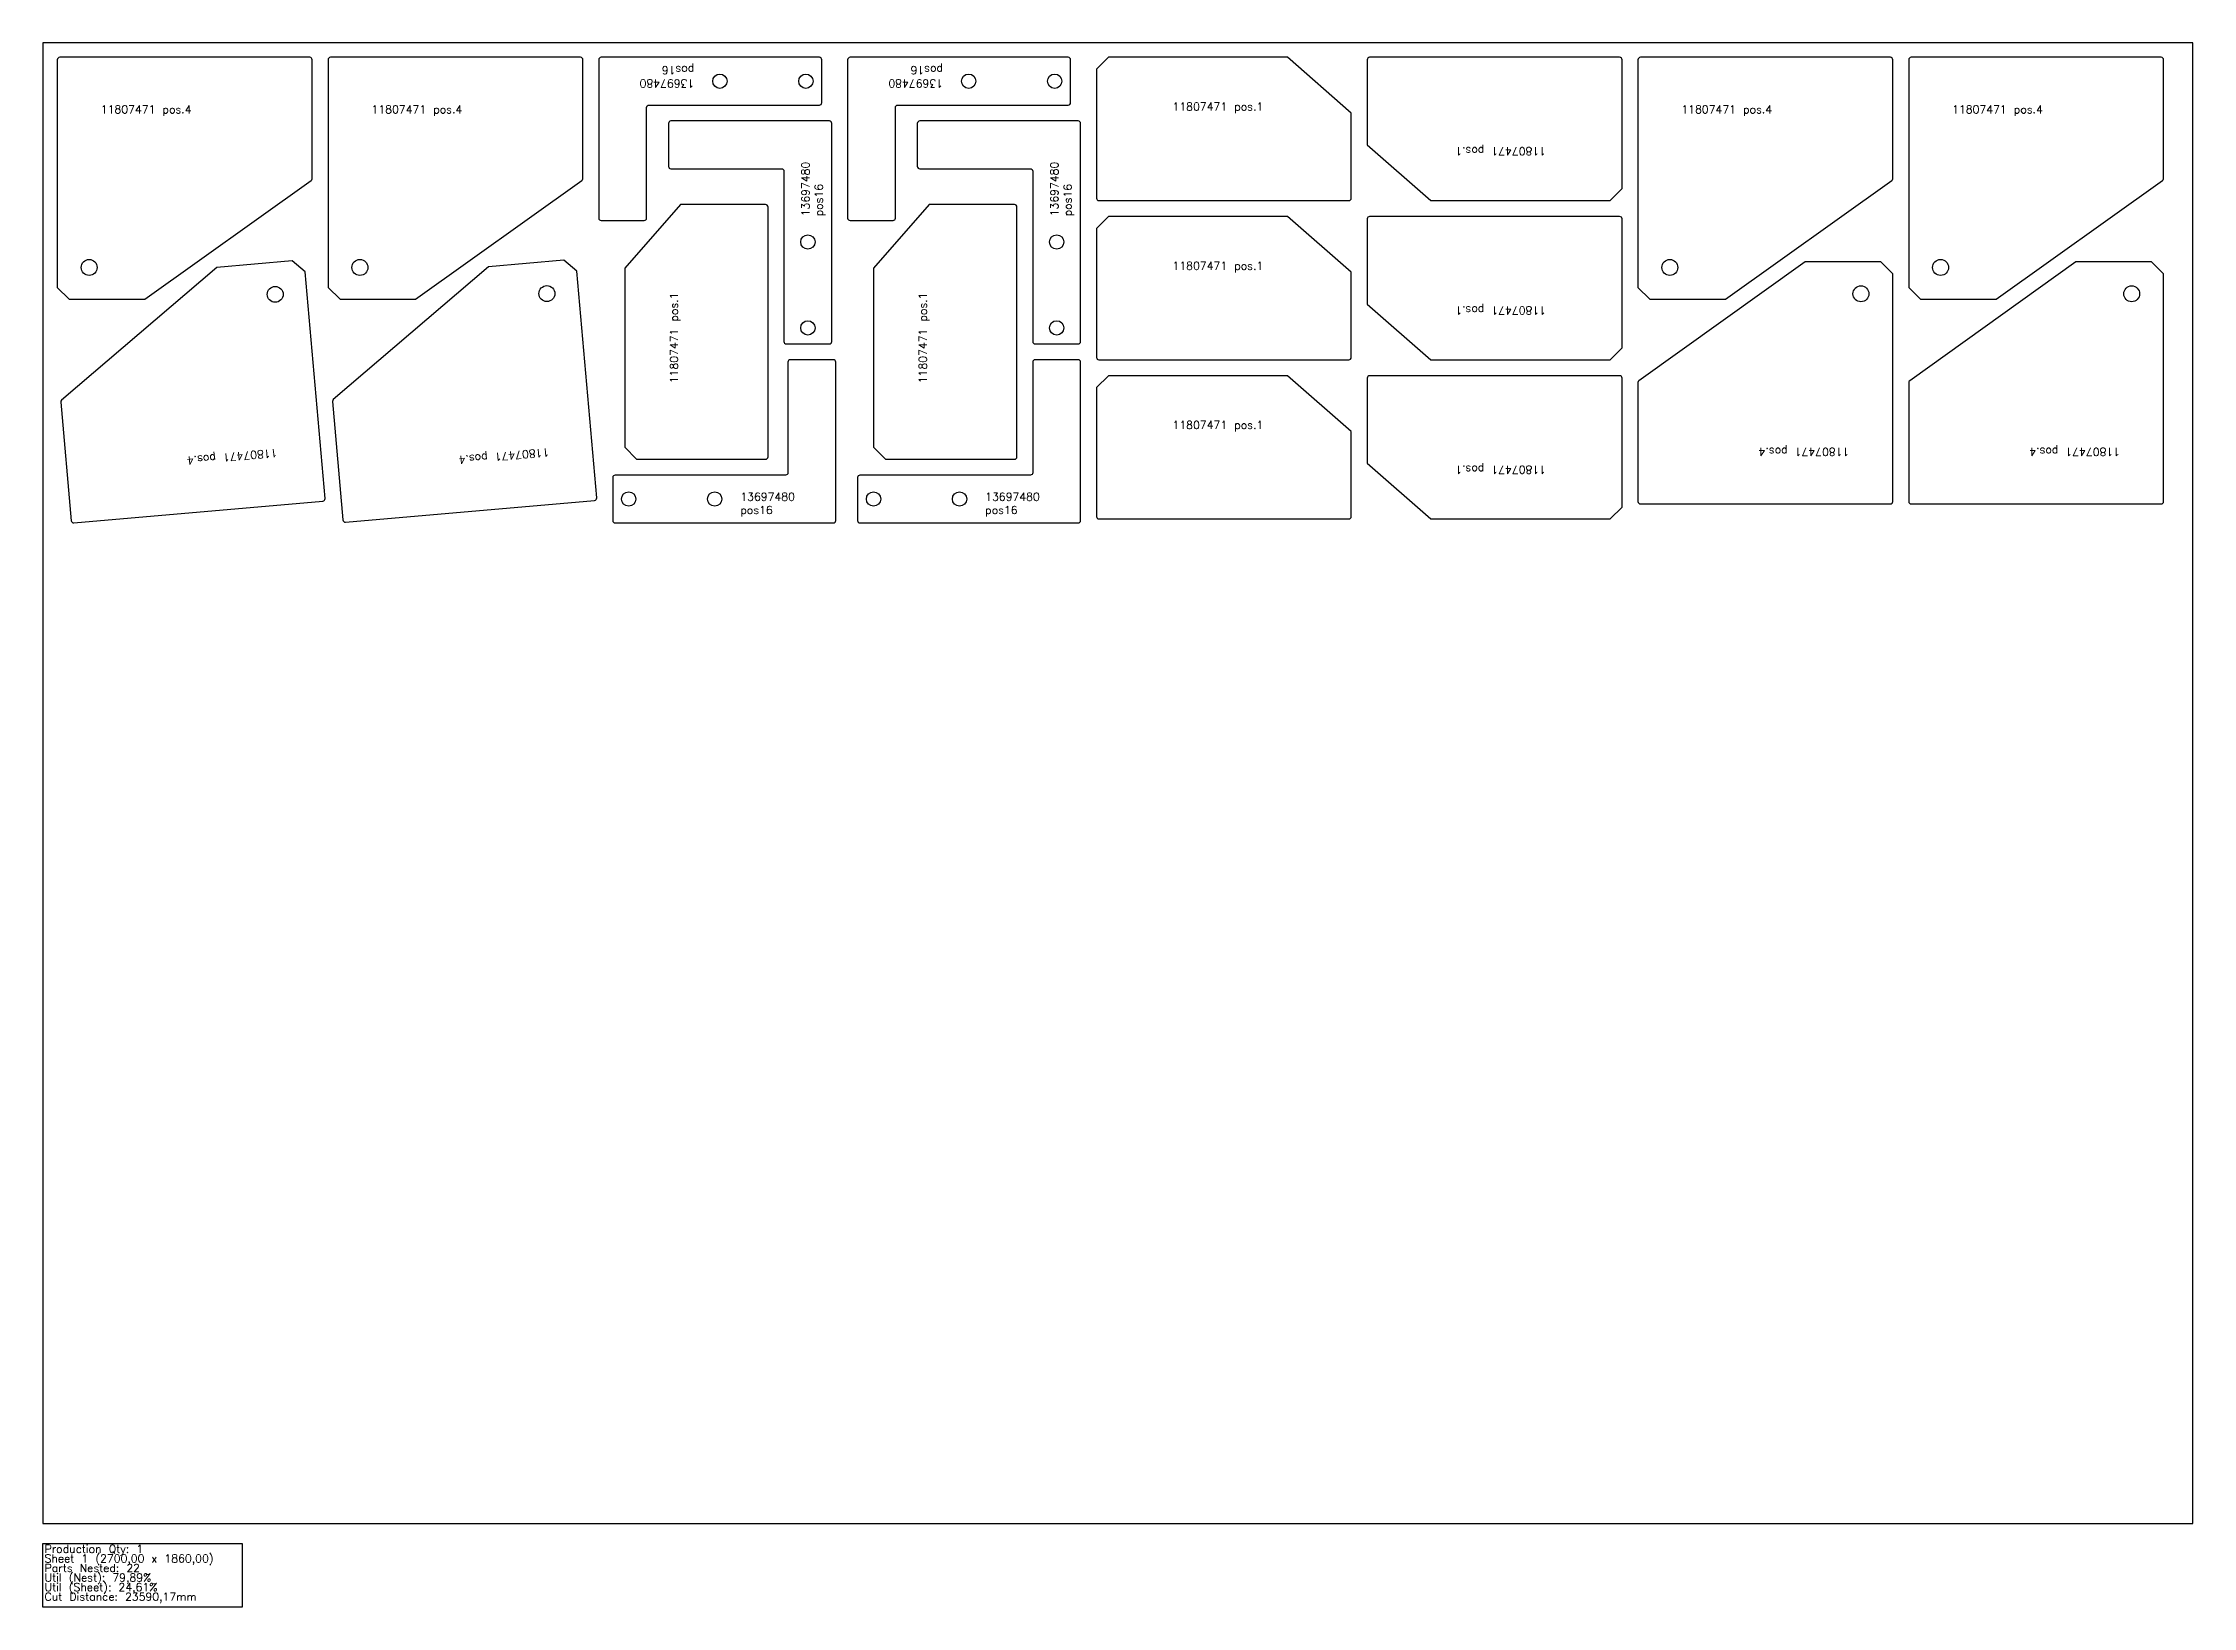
# Model space of a CAD drawing. Header units: millimetres. Extents: x 0 to 2700, y -105 to 1860.
import ezdxf

# ---------------------------------------------------------------- set-up
doc = ezdxf.new("R2010")
doc.units = ezdxf.units.MM
for name, color, linetype in [('11807471', 7, 'Continuous'), ('13697480v0', 7, 'Continuous'), ('sheet', 24, 'Continuous'), ('Stats', 7, 'Continuous'), ('Texto', 7, 'Continuous')]:
    doc.layers.add(name, color=color, linetype=linetype)
doc.styles.get("Standard").update_dxf_attribs({"font": 'txt.shx'})

msp = doc.modelspace()

# ---------------------------------------------------------------- linework, layer by layer
at = {"color": 6}
for points in [[(1643, 1665), (1643, 1772), (1563, 1842), (1338, 1842), (1323, 1827), (1323, 1665, 0.414214), (1326, 1662), (1640, 1662, 0.414214)], [(1663, 1839), (1663, 1732), (1743, 1662), (1968, 1662), (1983, 1677), (1983, 1839, 0.414214), (1980, 1842), (1666, 1842, 0.414214)], [(907.5, 1657), (800.5, 1657), (730.5, 1577), (730.5, 1352), (745.5, 1337), (907.5, 1337, 0.414214), (910.5, 1340), (910.5, 1654, 0.414214)], [(1220, 1657), (1113, 1657), (1043, 1577), (1043, 1352), (1058, 1337), (1220, 1337, 0.414214), (1223, 1340), (1223, 1654, 0.414214)], [(1643, 1465), (1643, 1572), (1563, 1642), (1338, 1642), (1323, 1627), (1323, 1465, 0.414214), (1326, 1462), (1640, 1462, 0.414214)], [(1663, 1639), (1663, 1532), (1743, 1462), (1968, 1462), (1983, 1477), (1983, 1639, 0.414214), (1980, 1642), (1666, 1642, 0.414214)], [(1643, 1265), (1643, 1372), (1563, 1442), (1338, 1442), (1323, 1427), (1323, 1265, 0.414214), (1326, 1262), (1640, 1262, 0.414214)], [(1663, 1439), (1663, 1332), (1743, 1262), (1968, 1262), (1983, 1277), (1983, 1439, 0.414214), (1980, 1442), (1666, 1442, 0.414214)]]:
    msp.add_lwpolyline(points, format="xyb", close=True, dxfattribs=at)
at = {"layer": '11807471', "color": 6}
for points in [[(18, 1553), (33, 1538), (128, 1538), (336.7, 1687.1, 0.242213), (338, 1689.5), (338, 1839, 0.414214), (335, 1842), (21, 1842, 0.414214), (18, 1839)], [(358, 1553), (373, 1538), (468, 1538), (676.7, 1687.1, 0.242213), (678, 1689.5), (678, 1839, 0.414214), (675, 1842), (361, 1842, 0.414214), (358, 1839)], [(2003, 1553), (2018, 1538), (2113, 1538), (2321.7, 1687.1, 0.242213), (2323, 1689.5), (2323, 1839, 0.414214), (2320, 1842), (2006, 1842, 0.414214), (2003, 1839)], [(2343, 1553), (2358, 1538), (2453, 1538), (2661.7, 1687.1, 0.242213), (2663, 1689.5), (2663, 1839, 0.414214), (2660, 1842), (2346, 1842, 0.414214), (2343, 1839)], [(329.3, 1572.6), (313, 1586.2), (218.4, 1577.9), (23.4, 1411.2, 0.242213), (22.4, 1408.7), (35.4, 1259.8, 0.414214), (38.7, 1257.1), (351.5, 1284.4, 0.414214), (354.2, 1287.7)], [(670.5, 1573.5), (654.2, 1587.1), (559.6, 1578.8), (364.6, 1412.1, 0.242213), (363.6, 1409.5), (376.6, 1260.7, 0.414214), (379.9, 1257.9), (692.7, 1285.3, 0.414214), (695.4, 1288.5)], [(2323, 1569.9), (2308, 1584.9), (2213, 1584.9), (2004.2, 1435.7, 0.242213), (2003, 1433.3), (2003, 1283.9, 0.414214), (2006, 1280.9), (2320, 1280.9, 0.414214), (2323, 1283.9)], [(2663, 1569.9), (2648, 1584.9), (2553, 1584.9), (2344.2, 1435.7, 0.242213), (2343, 1433.3), (2343, 1283.9, 0.414214), (2346, 1280.9), (2660, 1280.9, 0.414214), (2663, 1283.9)]]:
    msp.add_lwpolyline(points, format="xyb", close=True, dxfattribs=at)
for centre in [(58, 1578), (398, 1578), (2043, 1578), (2383, 1578), (291.6, 1544.2), (632.8, 1545.1), (2283, 1544.9), (2623, 1544.9)]:
    msp.add_circle(centre, 10, dxfattribs=at)
at = {"layer": '13697480v0', "color": 6}
for points in [[(698, 1839), (698, 1640, 0.414214), (701, 1637), (755, 1637, 0.414214), (758, 1640), (758, 1779, -0.414214), (761, 1782), (975, 1782, 0.414214), (978, 1785), (978, 1839, 0.414214), (975, 1842), (701, 1842, 0.414214)], [(1010.5, 1839), (1010.5, 1640, 0.414214), (1013.5, 1637), (1067.5, 1637, 0.414214), (1070.5, 1640), (1070.5, 1779, -0.414214), (1073.5, 1782), (1287.5, 1782, 0.414214), (1290.5, 1785), (1290.5, 1839, 0.414214), (1287.5, 1842), (1013.5, 1842, 0.414214)], [(987.5, 1762), (788.5, 1762, 0.414214), (785.5, 1759), (785.5, 1705, 0.414214), (788.5, 1702), (927.5, 1702, -0.414214), (930.5, 1699), (930.5, 1485, 0.414214), (933.5, 1482), (987.5, 1482, 0.414214), (990.5, 1485), (990.5, 1759, 0.414214)], [(1300, 1762), (1101, 1762, 0.414214), (1098, 1759), (1098, 1705, 0.414214), (1101, 1702), (1240, 1702, -0.414214), (1243, 1699), (1243, 1485, 0.414214), (1246, 1482), (1300, 1482, 0.414214), (1303, 1485), (1303, 1759, 0.414214)], [(995.5, 1260), (995.5, 1459, 0.414214), (992.5, 1462), (938.5, 1462, 0.414214), (935.5, 1459), (935.5, 1320, -0.414214), (932.5, 1317), (718.5, 1317, 0.414214), (715.5, 1314), (715.5, 1260, 0.414214), (718.5, 1257), (992.5, 1257, 0.414214)], [(1303, 1260), (1303, 1459, 0.414214), (1300, 1462), (1246, 1462, 0.414214), (1243, 1459), (1243, 1320, -0.414214), (1240, 1317), (1026, 1317, 0.414214), (1023, 1314), (1023, 1260, 0.414214), (1026, 1257), (1300, 1257, 0.414214)]]:
    msp.add_lwpolyline(points, format="xyb", close=True, dxfattribs=at)
for centre in [(850, 1812), (958, 1812), (1162.5, 1812), (1270.5, 1812), (960.5, 1610), (1273, 1610), (960.5, 1502), (1273, 1502), (735.5, 1287), (843.5, 1287), (1043, 1287), (1151, 1287)]:
    msp.add_circle(centre, 9, dxfattribs=at)
at = {"layer": 'sheet', "color": 7}
msp.add_lwpolyline([(0, 0), (2700, 0), (2700, 1860), (0, 1860)], close=True, dxfattribs=at)
at = {"layer": 'Stats', "color": 151}
msp.add_lwpolyline([(0, -25), (250, -25), (250, -105), (0, -105), (0, -25)], close=True, dxfattribs=at)

# ---------------------------------------------------------------- texts
at = {"layer": 'Stats', "color": 60}
for s, p in [('Production Qty: 1', (2, -37)), ('Sheet 1 (2700,00 x 1860,00)', (2, -49)), ('Parts Nested: 22', (2, -61)), ('Util (Nest): 79,89%', (2, -73)), ('Util (Sheet): 24,61%', (2, -85)), ('Cut Distance: 23590,17mm', (2, -97))]:
    msp.add_text(s, height=10, dxfattribs=at).set_placement(p)
at = {"layer": 'Texto', "color": 6, "char_height": 10, "attachment_point": 1}
for s, insert, width, rotation in [('13697480\\Ppos16', (817.8, 1804.1), 48.81, 180), ('13697480\\Ppos16', (1130.2, 1804.1), 48.81, 180), ('11807471 pos.1', (1887.5, 1718.9), 265.442, 180), ('13697480\\Ppos16', (952.6, 1642.2), 48.81, 90), ('13697480\\Ppos16', (1265.1, 1642.2), 48.81, 90), ('11807471 pos.1', (787.4, 1432.5), 265.442, 90), ('11807471 pos.1', (1099.9, 1432.5), 265.442, 90), ('11807471 pos.1', (1887.5, 1518.9), 265.442, 180), ('11807471 pos.4', (636.1, 1340.9), 265.442, 185), ('11807471 pos.4', (2268.4, 1341.2), 265.442, 180), ('11807471 pos.4', (2608.4, 1341.2), 265.442, 180), ('11807471 pos.4', (294.8, 1340.1), 265.442, 185), ('11807471 pos.1', (1887.5, 1318.9), 265.442, 180)]:
    msp.add_mtext(s, dxfattribs=dict(at, insert=insert, width=width, rotation=rotation))
for s, insert, width in [('11807471 pos.1', (1418.5, 1785.1), 265.442), ('11807471 pos.4', (72.6, 1781.6), 265.442), ('11807471 pos.4', (412.6, 1781.6), 265.442), ('11807471 pos.4', (2057.5, 1781.6), 265.442), ('11807471 pos.4', (2397.5, 1781.6), 265.442), ('11807471 pos.1', (1418.5, 1585.1), 265.442), ('11807471 pos.1', (1418.5, 1385.1), 265.442), ('13697480\\Ppos16', (875.7, 1294.9), 48.81), ('13697480\\Ppos16', (1183.2, 1294.9), 48.81)]:
    msp.add_mtext(s, dxfattribs=dict(at, insert=insert, width=width))

doc.saveas('drawing.dxf')
